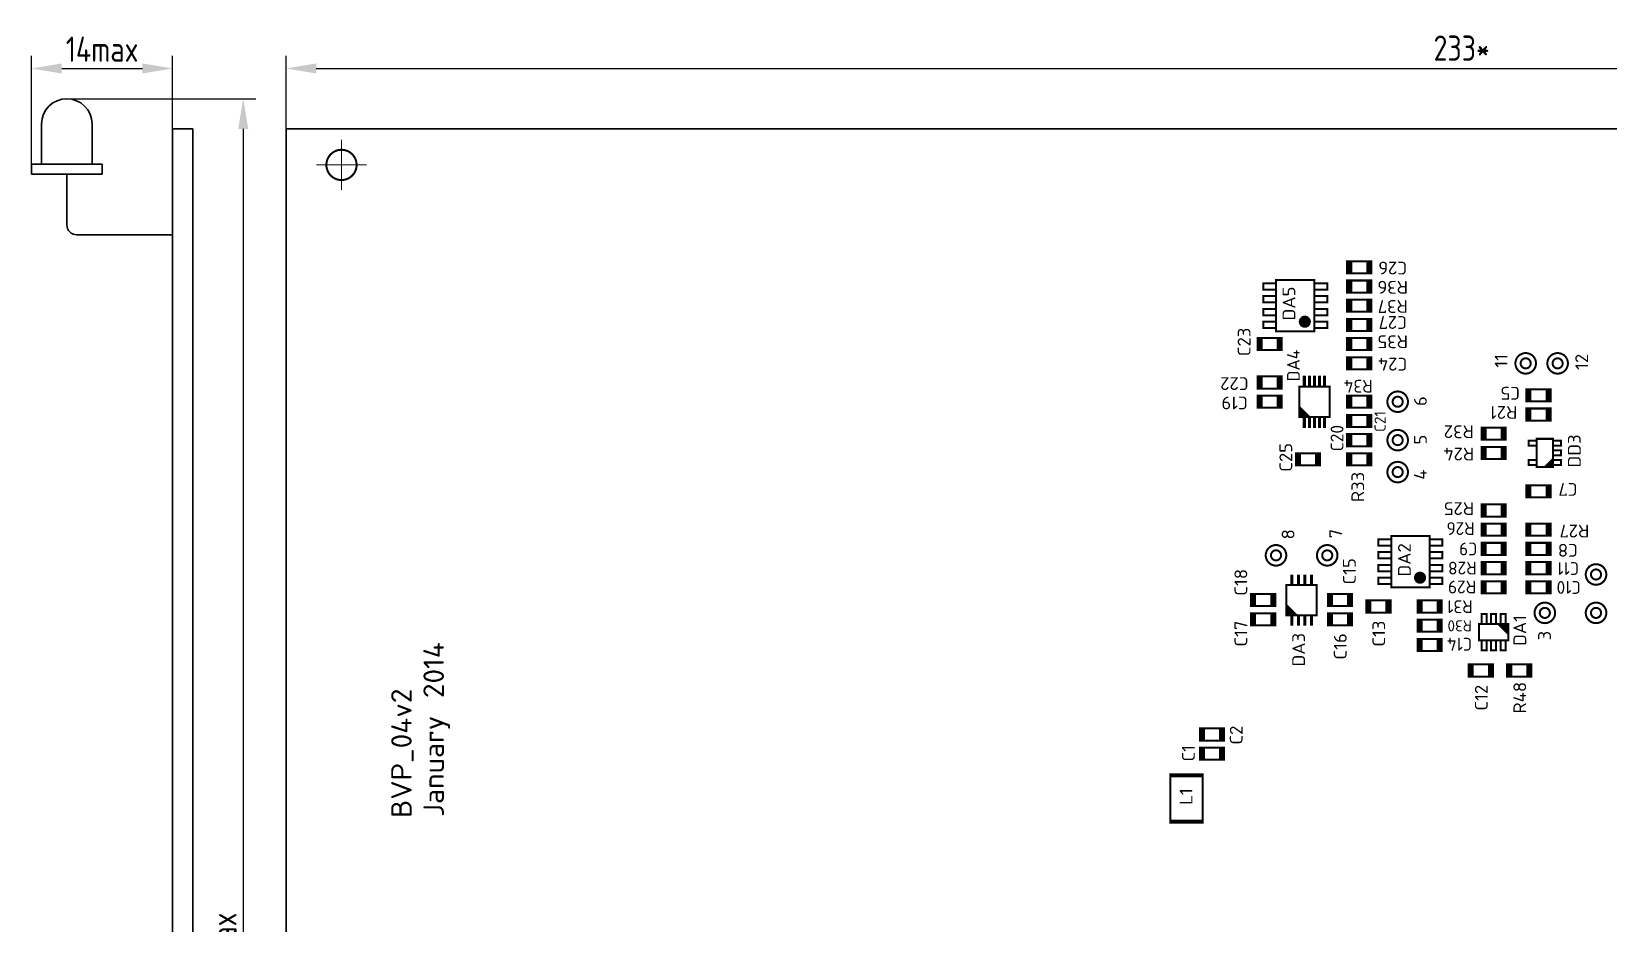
# Model space of a CAD drawing. Header units: millimetres. Extents: x 327 to 592, y -3056 to -2879.
# Drawn here: x 327 to 483.4, y -2967.8 to -2879.3 of the extents above; entities that cross this region are included whole.
import ezdxf
from ezdxf.enums import TextEntityAlignment as Align

# ---------------------------------------------------------------- set-up
doc = ezdxf.new("R2010")
doc.units = ezdxf.units.MM
for name, color, linetype, lineweight in [('BOARD', 173, 'Continuous', 35), ('TOP', 7, 'Continuous', 35), ('РАЗМЕРЫ', 7, 'Continuous', 25)]:
    doc.layers.add(name, color=color, linetype=linetype, lineweight=lineweight)
doc.styles.get("Standard").update_dxf_attribs({"font": 'txt.shx'})
doc.styles.add('ГОСТ 2.304', font='CS_Gost2304.shx')
doc.dimstyles.new('ЕСКД', dxfattribs={"dimscale": 0, "dimtxt": 3, "dimasz": 3, "dimexe": 1.25, "dimexo": 0, "dimtad": 1, "dimtoh": 1, "dimdec": 1, "dimrnd": 0.5, "dimtxsty": 'ГОСТ 2.304', "dimcen": 5, "dimadec": 3, "dimazin": 2, "dimtfac": 0.75, "dimtdec": 4, "dimtmove": 1, "dimatfit": 3, "dimfxl": 1, "dimtolj": 1, "dimarcsym": 0})

# ---------------------------------------------------------------- blocks, each defined once
blk = doc.blocks.new('*D27')
at = {"layer": 'Defpoints', "color": 0}
for p in [(585.5, -2883), (352.25, -2889), (585.5, -2889)]:
    blk.add_point(p, dxfattribs=at)
at = {"layer": 'РАЗМЕРЫ', "color": 0, "lineweight": -2}
for p, q in [((352.25, -2889), (352.25, -2881.75)), ((355.25, -2883), (582.5, -2883)), ((585.5, -2889), (585.5, -2881.75))]:
    blk.add_line(p, q, dxfattribs=at)
at = {"layer": 'РАЗМЕРЫ', "color": 0}
for points in [[(355.25, -2882.5), (355.25, -2883.5), (352.25, -2883)], [(582.5, -2883.5), (582.5, -2882.5), (585.5, -2883)]]:
    blk.add_solid(points, dxfattribs=at)
at = {"layer": 'РАЗМЕРЫ', "color": 0, "insert": (468.88, -2880.98), "char_height": 2.5, "attachment_point": 5, "style": 'ГОСТ 2.304'}
blk.add_mtext('\\A1;233*', dxfattribs=at)
blk = doc.blocks.new('*D30')
at = {"layer": 'Defpoints', "color": 0}
for p in [(330.5, -2886), (330.5, -3056), (348, -3056)]:
    blk.add_point(p, dxfattribs=at)
at = {"layer": 'РАЗМЕРЫ', "color": 0, "lineweight": -2}
for p, q in [((330.5, -2886), (349.25, -2886)), ((348, -2889), (348, -3053)), ((330.5, -3056), (349.25, -3056))]:
    blk.add_line(p, q, dxfattribs=at)
at = {"layer": 'РАЗМЕРЫ', "color": 0}
for points in [[(348.5, -2889), (347.5, -2889), (348, -2886)], [(347.5, -3053), (348.5, -3053), (348, -3056)]]:
    blk.add_solid(points, dxfattribs=at)
at = {"layer": 'РАЗМЕРЫ', "color": 0, "insert": (346.09, -2971), "char_height": 2.5, "attachment_point": 5, "rotation": 90, "style": 'ГОСТ 2.304'}
blk.add_mtext('\\A1;170max', dxfattribs=at)
blk = doc.blocks.new('*D32')
at = {"layer": 'Defpoints', "color": 0}
for p in [(341, -2883), (341, -2889), (327, -2893)]:
    blk.add_point(p, dxfattribs=at)
at = {"layer": 'РАЗМЕРЫ', "color": 0, "lineweight": -2}
for p, q in [((327, -2893), (327, -2881.75)), ((330, -2883), (338, -2883)), ((341, -2889), (341, -2881.75))]:
    blk.add_line(p, q, dxfattribs=at)
at = {"layer": 'РАЗМЕРЫ', "color": 0}
for points in [[(330, -2882.5), (330, -2883.5), (327, -2883)], [(338, -2883.5), (338, -2882.5), (341, -2883)]]:
    blk.add_solid(points, dxfattribs=at)
at = {"layer": 'РАЗМЕРЫ', "color": 0, "insert": (334, -2881.09), "char_height": 2.5, "attachment_point": 5, "style": 'ГОСТ 2.304'}
blk.add_mtext('\\A1;14max', dxfattribs=at)

msp = doc.modelspace()

# ---------------------------------------------------------------- linework, layer by layer
at = {"layer": 'BOARD'}
msp.add_lwpolyline([(343, -3049), (341, -3049), (341, -2889), (343, -2889)], close=True, dxfattribs=at)
msp.add_lwpolyline([(563.27, -2889), (585.5, -2889), (585.5, -3049), (352.25, -3049), (352.25, -2889), (487.53, -2889)], dxfattribs=at)
at = {"layer": 'TOP'}
for p, q in [((328, -2892.5), (328, -2888.5)), ((333, -2892.5), (333, -2888.5)), ((327, -2892.5), (327, -2893.5)), ((334, -2892.5), (327, -2892.5)), ((334, -2893.5), (334, -2892.5)), ((327, -2893.5), (334, -2893.5)), ((330.5, -2893.5), (330.5, -2898.5)), ((341, -2899.5), (331.51, -2899.51))]:
    msp.add_line(p, q, dxfattribs=at)
for points, const_width in [([(357.75, -2891.07, 1), (357.75, -2894.07, 1), (357.75, -2891.07)], 0.2), ([(453.32, -2907.83, 1), (453.32, -2908.43, 1), (453.32, -2907.83)], 0.6), ([(475.23, -2911.24, 1), (475.23, -2913.28, 1), (475.23, -2911.24)], 0.2), ([(478.4, -2911.24, 1), (478.4, -2913.28, 1), (478.4, -2911.24)], 0.2), ([(475.23, -2911.76, 1), (475.23, -2912.76, 1), (475.23, -2911.76)], 0.2), ([(478.4, -2911.76, 1), (478.4, -2912.76, 1), (478.4, -2911.76)], 0.2), ([(462.53, -2915.05, 1), (462.53, -2917.09, 1), (462.53, -2915.05)], 0.2), ([(462.53, -2915.57, 1), (462.53, -2916.57, 1), (462.53, -2915.57)], 0.2), ([(462.53, -2918.86, 1), (462.53, -2920.9, 1), (462.53, -2918.86)], 0.2), ([(462.53, -2919.38, 1), (462.53, -2920.38, 1), (462.53, -2919.38)], 0.2), ([(462.53, -2922.03, 1), (462.53, -2924.07, 1), (462.53, -2922.03)], 0.2), ([(462.53, -2922.55, 1), (462.53, -2923.55, 1), (462.53, -2922.55)], 0.2), ([(450.46, -2930.29, 1), (450.46, -2932.33, 1), (450.46, -2930.29)], 0.2), ([(450.46, -2930.81, 1), (450.46, -2931.81, 1), (450.46, -2930.81)], 0.2), ([(455.54, -2930.29, 1), (455.54, -2932.33, 1), (455.54, -2930.29)], 0.2), ([(455.54, -2930.81, 1), (455.54, -2931.81, 1), (455.54, -2930.81)], 0.2), ([(464.75, -2933.23, 1), (464.75, -2933.83, 1), (464.75, -2933.23)], 0.6), ([(482.21, -2932.19, 1), (482.21, -2934.23, 1), (482.21, -2932.19)], 0.2), ([(482.21, -2932.71, 1), (482.21, -2933.71, 1), (482.21, -2932.71)], 0.2), ([(477.13, -2936, 1), (477.13, -2938.04, 1), (477.13, -2936)], 0.2), ([(482.21, -2936, 1), (482.21, -2938.04, 1), (482.21, -2936)], 0.2), ([(477.13, -2936.52, 1), (477.13, -2937.52, 1), (477.13, -2936.52)], 0.2), ([(482.21, -2936.52, 1), (482.21, -2937.52, 1), (482.21, -2936.52)], 0.2)]:
    msp.add_lwpolyline(points, format="xyb", dxfattribs=dict(at, const_width=const_width))
for points, const_width in [([(357.75, -2895.07), (357.75, -2890.07)], 0.1), ([(355.25, -2892.57), (360.25, -2892.57)], 0.1), ([(459.92, -2903.33), (457.52, -2903.33), (457.52, -2902.13), (459.92, -2902.13), (459.92, -2903.33), (459.72, -2903.33), (459.72, -2902.13), (459.52, -2902.13), (459.52, -2903.33)], 0.2), ([(457.52, -2903.33), (457.52, -2902.13), (457.92, -2902.13), (457.92, -2903.33), (457.72, -2903.33), (457.72, -2902.13)], 0.2), ([(450.46, -2904.95), (449.19, -2904.95), (449.19, -2904.32), (450.46, -2904.32)], 0.2), ([(454.27, -2909.08), (450.46, -2909.08), (450.46, -2904), (454.27, -2904), (454.27, -2909.08)], 0.2), ([(454.27, -2904.95), (455.54, -2904.95), (455.54, -2904.32), (454.27, -2904.32)], 0.2), ([(457.52, -2904.04), (457.52, -2905.24), (459.92, -2905.24), (459.92, -2904.04), (457.52, -2904.04)], 0.2), ([(457.72, -2905.24), (457.72, -2904.04)], 0.2), ([(457.92, -2905.24), (457.92, -2904.04)], 0.2), ([(459.52, -2905.24), (459.52, -2904.04)], 0.2), ([(459.72, -2905.24), (459.72, -2904.04)], 0.2), ([(450.46, -2906.22), (449.19, -2906.22), (449.19, -2905.59), (450.46, -2905.59)], 0.2), ([(454.27, -2906.22), (455.54, -2906.22), (455.54, -2905.59), (454.27, -2905.59)], 0.2), ([(457.52, -2905.94), (457.52, -2907.14), (459.92, -2907.14), (459.92, -2905.94), (457.52, -2905.94)], 0.2), ([(457.72, -2907.14), (457.72, -2905.94)], 0.2), ([(457.92, -2907.14), (457.92, -2905.94)], 0.2), ([(459.52, -2907.14), (459.52, -2905.94)], 0.2), ([(459.72, -2907.14), (459.72, -2905.94)], 0.2), ([(450.46, -2907.49), (449.19, -2907.49), (449.19, -2906.86), (450.46, -2906.86)], 0.2), ([(450.46, -2908.76), (449.19, -2908.76), (449.19, -2908.13), (450.46, -2908.13)], 0.2), ([(454.27, -2907.49), (455.54, -2907.49), (455.54, -2906.86), (454.27, -2906.86)], 0.2), ([(454.27, -2908.76), (455.54, -2908.76), (455.54, -2908.13), (454.27, -2908.13)], 0.2), ([(457.52, -2907.85), (459.92, -2907.85), (459.92, -2909.05), (457.52, -2909.05), (457.52, -2907.85), (457.72, -2907.85), (457.72, -2909.05), (457.92, -2909.05), (457.92, -2907.85)], 0.2), ([(459.92, -2907.85), (459.92, -2909.05), (459.52, -2909.05), (459.52, -2907.85), (459.72, -2907.85), (459.72, -2909.05)], 0.2), ([(451.03, -2909.75), (451.03, -2910.95), (448.63, -2910.95), (448.63, -2909.75), (451.03, -2909.75)], 0.2), ([(448.83, -2910.95), (448.83, -2909.75)], 0.2), ([(449.03, -2910.95), (449.03, -2909.75)], 0.2), ([(450.63, -2909.75), (450.63, -2910.95)], 0.2), ([(450.83, -2910.95), (450.83, -2909.75)], 0.2), ([(457.52, -2909.75), (457.52, -2910.95), (459.92, -2910.95), (459.92, -2909.75), (457.52, -2909.75)], 0.2), ([(457.72, -2910.95), (457.72, -2909.75)], 0.2), ([(457.92, -2910.95), (457.92, -2909.75)], 0.2), ([(459.52, -2910.95), (459.52, -2909.75)], 0.2), ([(459.72, -2910.95), (459.72, -2909.75)], 0.2), ([(457.52, -2912.86), (457.52, -2911.66), (459.92, -2911.66), (459.92, -2912.86), (457.52, -2912.86)], 0.2), ([(457.72, -2911.66), (457.72, -2912.86)], 0.2), ([(457.92, -2912.86), (457.92, -2911.66)], 0.2), ([(459.52, -2911.66), (459.52, -2912.86)], 0.2), ([(459.72, -2911.66), (459.72, -2912.86)], 0.2), ([(451.03, -2913.56), (451.03, -2914.76), (448.63, -2914.76), (448.63, -2913.56), (451.03, -2913.56)], 0.2), ([(448.83, -2914.76), (448.83, -2913.56)], 0.2), ([(449.03, -2914.76), (449.03, -2913.56)], 0.2), ([(450.63, -2913.56), (450.63, -2914.76)], 0.2), ([(450.83, -2914.76), (450.83, -2913.56)], 0.2), ([(455.77, -2917.57), (452.77, -2917.57), (452.77, -2914.57), (455.77, -2914.57), (455.77, -2917.57)], 0.2), ([(453.27, -2914.47), (453.27, -2913.47)], 0.3), ([(453.77, -2914.47), (453.77, -2913.47)], 0.3), ([(454.27, -2914.47), (454.27, -2913.47)], 0.3), ([(454.77, -2914.47), (454.77, -2913.47)], 0.3), ([(455.27, -2914.47), (455.27, -2913.47)], 0.3), ([(451.03, -2916.67), (448.63, -2916.67), (448.63, -2915.47), (451.03, -2915.47), (451.03, -2916.67), (450.83, -2916.67), (450.83, -2915.47), (450.63, -2915.47), (450.63, -2916.67)], 0.2), ([(448.63, -2916.67), (448.63, -2915.47), (449.03, -2915.47), (449.03, -2916.67), (448.83, -2916.67), (448.83, -2915.47)], 0.2), ([(459.92, -2916.67), (459.92, -2915.47), (457.52, -2915.47), (457.52, -2916.67), (459.92, -2916.67)], 0.2), ([(457.72, -2915.47), (457.72, -2916.67)], 0.2), ([(457.92, -2915.47), (457.92, -2916.67)], 0.2), ([(459.52, -2915.47), (459.52, -2916.67)], 0.2), ([(459.72, -2915.47), (459.72, -2916.67)], 0.2), ([(475.3, -2916.03), (475.3, -2914.83), (477.7, -2914.83), (477.7, -2916.03), (475.3, -2916.03)], 0.2), ([(475.5, -2914.83), (475.5, -2916.03)], 0.2), ([(475.7, -2916.03), (475.7, -2914.83)], 0.2), ([(477.3, -2914.83), (477.3, -2916.03)], 0.2), ([(477.5, -2914.83), (477.5, -2916.03)], 0.2), ([(452.77, -2916.57), (453.77, -2917.57)], 0.2), ([(452.77, -2916.77), (453.57, -2917.57)], 0.2), ([(453.37, -2917.57), (452.77, -2916.97)], 0.2), ([(452.77, -2917.17), (453.17, -2917.57)], 0.2), ([(452.77, -2917.37), (452.97, -2917.57)], 0.2), ([(453.27, -2918.67), (453.27, -2917.67)], 0.3), ([(453.77, -2918.67), (453.77, -2917.67)], 0.3), ([(454.27, -2918.67), (454.27, -2917.67)], 0.3), ([(454.77, -2918.67), (454.77, -2917.67)], 0.3), ([(455.27, -2918.67), (455.27, -2917.67)], 0.3), ([(459.92, -2917.37), (459.92, -2918.57), (457.52, -2918.57), (457.52, -2917.37), (459.92, -2917.37)], 0.2), ([(457.72, -2918.57), (457.72, -2917.37)], 0.2), ([(457.92, -2918.57), (457.92, -2917.37)], 0.2), ([(459.52, -2917.37), (459.52, -2918.57)], 0.2), ([(459.72, -2918.57), (459.72, -2917.37)], 0.2), ([(477.7, -2917.94), (477.7, -2916.74), (475.3, -2916.74), (475.3, -2917.94), (477.7, -2917.94)], 0.2), ([(475.5, -2916.74), (475.5, -2917.94)], 0.2), ([(475.7, -2916.74), (475.7, -2917.94)], 0.2), ([(477.3, -2916.74), (477.3, -2917.94)], 0.2), ([(477.5, -2916.74), (477.5, -2917.94)], 0.2), ([(459.92, -2919.28), (459.92, -2920.48), (457.52, -2920.48), (457.52, -2919.28), (459.92, -2919.28)], 0.2), ([(457.72, -2920.48), (457.72, -2919.28)], 0.2), ([(457.92, -2920.48), (457.92, -2919.28)], 0.2), ([(459.52, -2919.28), (459.52, -2920.48)], 0.2), ([(459.72, -2920.48), (459.72, -2919.28)], 0.2), ([(470.85, -2918.64), (470.85, -2919.84), (473.25, -2919.84), (473.25, -2918.64), (470.85, -2918.64)], 0.2), ([(471.05, -2919.84), (471.05, -2918.64)], 0.2), ([(471.25, -2919.84), (471.25, -2918.64)], 0.2), ([(472.85, -2919.84), (472.85, -2918.64)], 0.2), ([(473.05, -2919.84), (473.05, -2918.64)], 0.2), ([(470.85, -2920.55), (470.85, -2921.75), (473.25, -2921.75), (473.25, -2920.55), (470.85, -2920.55)], 0.2), ([(471.05, -2921.75), (471.05, -2920.55)], 0.2), ([(471.25, -2921.75), (471.25, -2920.55)], 0.2), ([(472.85, -2921.75), (472.85, -2920.55)], 0.2), ([(473.05, -2921.75), (473.05, -2920.55)], 0.2), ([(476.33, -2920.44), (475.53, -2920.44), (475.53, -2919.94), (476.33, -2919.94)], 0.2), ([(476.33, -2922.55), (476.33, -2919.75), (477.93, -2919.75), (477.93, -2922.55), (476.33, -2922.55)], 0.2), ([(477.93, -2920.44), (478.73, -2920.44), (478.73, -2919.94), (477.93, -2919.94)], 0.2), ([(452.44, -2921.18), (454.84, -2921.18), (454.84, -2922.38), (452.44, -2922.38), (452.44, -2921.18), (452.64, -2921.18), (452.64, -2922.38), (452.84, -2922.38), (452.84, -2921.18)], 0.2), ([(454.84, -2921.18), (454.84, -2922.38), (454.44, -2922.38), (454.44, -2921.18), (454.64, -2921.18), (454.64, -2922.38)], 0.2), ([(457.52, -2921.18), (457.52, -2922.38), (459.92, -2922.38), (459.92, -2921.18), (457.52, -2921.18)], 0.2), ([(457.72, -2922.38), (457.72, -2921.18)], 0.2), ([(457.92, -2922.38), (457.92, -2921.18)], 0.2), ([(459.52, -2922.38), (459.52, -2921.18)], 0.2), ([(459.72, -2922.38), (459.72, -2921.18)], 0.2), ([(476.33, -2922.35), (475.53, -2922.35), (475.53, -2921.85), (476.33, -2921.85)], 0.2), ([(477.13, -2922.55), (477.93, -2921.75)], 0.2), ([(477.33, -2922.55), (477.93, -2921.95)], 0.2), ([(477.53, -2922.55), (477.93, -2922.15)], 0.2), ([(477.73, -2922.55), (477.93, -2922.35), (478.73, -2922.35), (478.73, -2921.85), (477.93, -2921.85)], 0.2), ([(477.93, -2921.39), (478.73, -2921.39), (478.73, -2920.89), (477.93, -2920.89)], 0.2), ([(475.3, -2925.56), (475.3, -2924.36), (477.7, -2924.36), (477.7, -2925.56), (475.3, -2925.56)], 0.2), ([(475.5, -2924.36), (475.5, -2925.56)], 0.2), ([(475.7, -2925.56), (475.7, -2924.36)], 0.2), ([(477.3, -2924.36), (477.3, -2925.56)], 0.2), ([(477.5, -2924.36), (477.5, -2925.56)], 0.2), ([(473.25, -2927.46), (473.25, -2926.26), (470.85, -2926.26), (470.85, -2927.46), (473.25, -2927.46)], 0.2), ([(471.05, -2926.26), (471.05, -2927.46)], 0.2), ([(471.25, -2926.26), (471.25, -2927.46)], 0.2), ([(472.85, -2926.26), (472.85, -2927.46)], 0.2), ([(473.05, -2926.26), (473.05, -2927.46)], 0.2), ([(470.85, -2928.17), (470.85, -2929.37), (473.25, -2929.37), (473.25, -2928.17), (470.85, -2928.17)], 0.2), ([(471.05, -2929.37), (471.05, -2928.17)], 0.2), ([(471.25, -2929.37), (471.25, -2928.17)], 0.2), ([(472.85, -2929.37), (472.85, -2928.17)], 0.2), ([(473.05, -2929.37), (473.05, -2928.17)], 0.2), ([(477.7, -2929.37), (477.7, -2928.17), (475.3, -2928.17), (475.3, -2929.37), (477.7, -2929.37)], 0.2), ([(475.5, -2928.17), (475.5, -2929.37)], 0.2), ([(475.7, -2928.17), (475.7, -2929.37)], 0.2), ([(477.3, -2928.17), (477.3, -2929.37)], 0.2), ([(477.5, -2928.17), (477.5, -2929.37)], 0.2), ([(461.89, -2930.35), (460.62, -2930.35), (460.62, -2929.72), (461.89, -2929.72)], 0.2), ([(465.7, -2934.48), (461.89, -2934.48), (461.89, -2929.4), (465.7, -2929.4), (465.7, -2934.48)], 0.2), ([(465.7, -2930.35), (466.97, -2930.35), (466.97, -2929.72), (465.7, -2929.72)], 0.2), ([(470.85, -2930.07), (473.25, -2930.07), (473.25, -2931.27), (470.85, -2931.27), (470.85, -2930.07), (471.05, -2930.07), (471.05, -2931.27), (471.25, -2931.27), (471.25, -2930.07)], 0.2), ([(473.25, -2930.07), (473.25, -2931.27), (472.85, -2931.27), (472.85, -2930.07), (473.05, -2930.07), (473.05, -2931.27)], 0.2), ([(475.3, -2931.27), (475.3, -2930.07), (477.7, -2930.07), (477.7, -2931.27), (475.3, -2931.27)], 0.2), ([(475.5, -2930.07), (475.5, -2931.27)], 0.2), ([(475.7, -2931.27), (475.7, -2930.07)], 0.2), ([(477.3, -2930.07), (477.3, -2931.27)], 0.2), ([(477.5, -2930.07), (477.5, -2931.27)], 0.2), ([(461.89, -2931.62), (460.62, -2931.62), (460.62, -2930.99), (461.89, -2930.99)], 0.2), ([(465.7, -2931.62), (466.97, -2931.62), (466.97, -2930.99), (465.7, -2930.99)], 0.2), ([(452.03, -2934.21), (452.03, -2933.24)], 0.3), ([(452.68, -2934.21), (452.68, -2933.24)], 0.3), ([(453.33, -2934.21), (453.33, -2933.24)], 0.3), ([(453.98, -2934.21), (453.98, -2933.24)], 0.3), ([(461.89, -2932.89), (460.62, -2932.89), (460.62, -2932.26), (461.89, -2932.26)], 0.2), ([(465.7, -2932.89), (466.97, -2932.89), (466.97, -2932.26), (465.7, -2932.26)], 0.2), ([(473.25, -2933.18), (473.25, -2931.98), (470.85, -2931.98), (470.85, -2933.18), (473.25, -2933.18)], 0.2), ([(471.05, -2931.98), (471.05, -2933.18)], 0.2), ([(471.25, -2931.98), (471.25, -2933.18)], 0.2), ([(472.85, -2931.98), (472.85, -2933.18)], 0.2), ([(473.05, -2931.98), (473.05, -2933.18)], 0.2), ([(475.3, -2933.18), (475.3, -2931.98), (477.7, -2931.98), (477.7, -2933.18), (475.3, -2933.18)], 0.2), ([(475.5, -2931.98), (475.5, -2933.18)], 0.2), ([(475.7, -2933.18), (475.7, -2931.98)], 0.2), ([(477.3, -2931.98), (477.3, -2933.18)], 0.2), ([(477.5, -2931.98), (477.5, -2933.18)], 0.2), ([(454.5, -2937.25), (451.5, -2937.25), (451.5, -2934.25), (454.5, -2934.25), (454.5, -2937.25)], 0.2), ([(461.89, -2934.16), (460.62, -2934.16), (460.62, -2933.53), (461.89, -2933.53)], 0.2), ([(465.7, -2934.16), (466.97, -2934.16), (466.97, -2933.53), (465.7, -2933.53)], 0.2), ([(473.25, -2935.08), (473.25, -2933.88), (470.85, -2933.88), (470.85, -2935.08), (473.25, -2935.08)], 0.2), ([(471.05, -2933.88), (471.05, -2935.08)], 0.2), ([(471.25, -2933.88), (471.25, -2935.08)], 0.2), ([(472.85, -2933.88), (472.85, -2935.08)], 0.2), ([(473.05, -2933.88), (473.05, -2935.08)], 0.2), ([(477.7, -2933.88), (477.7, -2935.08), (475.3, -2935.08), (475.3, -2933.88), (477.7, -2933.88)], 0.2), ([(475.5, -2935.08), (475.5, -2933.88)], 0.2), ([(475.7, -2935.08), (475.7, -2933.88)], 0.2), ([(477.3, -2933.88), (477.3, -2935.08)], 0.2), ([(477.5, -2935.08), (477.5, -2933.88)], 0.2), ([(447.99, -2936.35), (447.99, -2935.15), (450.39, -2935.15), (450.39, -2936.35), (447.99, -2936.35)], 0.2), ([(448.19, -2935.15), (448.19, -2936.35)], 0.2), ([(448.39, -2936.35), (448.39, -2935.15)], 0.2), ([(449.99, -2935.15), (449.99, -2936.35)], 0.2), ([(450.19, -2935.15), (450.19, -2936.35)], 0.2), ([(451.5, -2936.25), (452.5, -2937.25)], 0.2), ([(451.5, -2936.45), (452.3, -2937.25)], 0.2), ([(458.01, -2935.15), (458.01, -2936.35), (455.61, -2936.35), (455.61, -2935.15), (458.01, -2935.15)], 0.2), ([(455.81, -2936.35), (455.81, -2935.15)], 0.2), ([(456.01, -2936.35), (456.01, -2935.15)], 0.2), ([(457.61, -2935.15), (457.61, -2936.35)], 0.2), ([(457.81, -2936.35), (457.81, -2935.15)], 0.2), ([(459.42, -2936.99), (459.42, -2935.79), (461.82, -2935.79), (461.82, -2936.99), (459.42, -2936.99)], 0.2), ([(459.62, -2935.79), (459.62, -2936.99)], 0.2), ([(459.82, -2936.99), (459.82, -2935.79)], 0.2), ([(461.42, -2935.79), (461.42, -2936.99)], 0.2), ([(461.62, -2935.79), (461.62, -2936.99)], 0.2), ([(464.5, -2935.79), (464.5, -2936.99), (466.9, -2936.99), (466.9, -2935.79), (464.5, -2935.79)], 0.2), ([(464.7, -2936.99), (464.7, -2935.79)], 0.2), ([(464.9, -2936.99), (464.9, -2935.79)], 0.2), ([(466.5, -2936.99), (466.5, -2935.79)], 0.2), ([(466.7, -2936.99), (466.7, -2935.79)], 0.2), ([(450.39, -2938.26), (447.99, -2938.26), (447.99, -2937.06), (450.39, -2937.06), (450.39, -2938.26), (450.19, -2938.26), (450.19, -2937.06), (449.99, -2937.06), (449.99, -2938.26)], 0.2), ([(447.99, -2938.26), (447.99, -2937.06), (448.39, -2937.06), (448.39, -2938.26), (448.19, -2938.26), (448.19, -2937.06)], 0.2), ([(451.5, -2936.65), (452.1, -2937.25)], 0.2), ([(451.5, -2936.85), (451.9, -2937.25)], 0.2), ([(451.5, -2937.05), (451.7, -2937.25)], 0.2), ([(452.03, -2938.28), (452.03, -2937.3)], 0.3), ([(452.68, -2938.28), (452.68, -2937.3)], 0.3), ([(453.33, -2938.28), (453.33, -2937.3)], 0.3), ([(453.98, -2938.28), (453.98, -2937.3)], 0.3), ([(458.01, -2937.06), (458.01, -2938.26), (455.61, -2938.26), (455.61, -2937.06), (458.01, -2937.06)], 0.2), ([(455.81, -2938.26), (455.81, -2937.06)], 0.2), ([(456.01, -2938.26), (456.01, -2937.06)], 0.2), ([(457.61, -2937.06), (457.61, -2938.26)], 0.2), ([(457.81, -2938.26), (457.81, -2937.06)], 0.2), ([(466.9, -2938.89), (466.9, -2937.69), (464.5, -2937.69), (464.5, -2938.89), (466.9, -2938.89)], 0.2), ([(464.7, -2937.69), (464.7, -2938.89)], 0.2), ([(464.9, -2937.69), (464.9, -2938.89)], 0.2), ([(466.5, -2937.69), (466.5, -2938.89)], 0.2), ([(466.7, -2937.69), (466.7, -2938.89)], 0.2), ([(470.85, -2937.13), (471.35, -2937.13), (471.35, -2938.13), (470.85, -2938.13), (470.85, -2937.13)], 0.2), ([(471.8, -2937.13), (472.3, -2937.13), (472.3, -2938.13), (471.8, -2938.13), (471.8, -2937.13)], 0.2), ([(472.75, -2937.13), (473.25, -2937.13), (473.25, -2938.13), (472.75, -2938.13), (472.75, -2937.13)], 0.2), ([(464.5, -2939.6), (466.9, -2939.6), (466.9, -2940.8), (464.5, -2940.8), (464.5, -2939.6), (464.7, -2939.6), (464.7, -2940.8), (464.9, -2940.8), (464.9, -2939.6)], 0.2), ([(466.9, -2939.6), (466.9, -2940.8), (466.5, -2940.8), (466.5, -2939.6), (466.7, -2939.6), (466.7, -2940.8)], 0.2), ([(470.6, -2938.13), (473.5, -2938.13), (473.5, -2939.73), (470.6, -2939.73), (470.6, -2938.13)], 0.2), ([(473.5, -2939.13), (472.5, -2938.13)], 0.2), ([(473.5, -2938.93), (472.7, -2938.13)], 0.2), ([(473.5, -2938.73), (472.9, -2938.13)], 0.2), ([(473.5, -2938.53), (473.1, -2938.13)], 0.2), ([(473.5, -2938.33), (473.3, -2938.13)], 0.2), ([(470.85, -2939.73), (471.35, -2939.73), (471.35, -2940.73), (470.85, -2940.73), (470.85, -2939.73)], 0.2), ([(471.8, -2939.73), (472.3, -2939.73), (472.3, -2940.73), (471.8, -2940.73), (471.8, -2939.73)], 0.2), ([(472.75, -2939.73), (473.25, -2939.73), (473.25, -2940.73), (472.75, -2940.73), (472.75, -2939.73)], 0.2), ([(469.58, -2943.34), (469.58, -2942.14), (471.98, -2942.14), (471.98, -2943.34), (469.58, -2943.34)], 0.2), ([(469.78, -2942.14), (469.78, -2943.34)], 0.2), ([(469.98, -2943.34), (469.98, -2942.14)], 0.2), ([(471.58, -2942.14), (471.58, -2943.34)], 0.2), ([(471.78, -2942.14), (471.78, -2943.34)], 0.2), ([(473.39, -2942.14), (473.39, -2943.34), (475.79, -2943.34), (475.79, -2942.14), (473.39, -2942.14)], 0.2), ([(473.59, -2943.34), (473.59, -2942.14)], 0.2), ([(473.79, -2943.34), (473.79, -2942.14)], 0.2), ([(475.39, -2943.34), (475.39, -2942.14)], 0.2), ([(475.59, -2943.34), (475.59, -2942.14)], 0.2), ([(442.91, -2949.69), (442.91, -2948.49), (445.31, -2948.49), (445.31, -2949.69), (442.91, -2949.69)], 0.2), ([(443.11, -2948.49), (443.11, -2949.69)], 0.2), ([(443.31, -2949.69), (443.31, -2948.49)], 0.2), ([(444.91, -2948.49), (444.91, -2949.69)], 0.2), ([(445.11, -2948.49), (445.11, -2949.69)], 0.2), ([(442.91, -2950.39), (445.31, -2950.39), (445.31, -2951.59), (442.91, -2951.59), (442.91, -2950.39), (443.11, -2950.39), (443.11, -2951.59), (443.31, -2951.59), (443.31, -2950.39)], 0.2), ([(445.31, -2950.39), (445.31, -2951.59), (444.91, -2951.59), (444.91, -2950.39), (445.11, -2950.39), (445.11, -2951.59)], 0.2), ([(439.97, -2957.84), (439.97, -2953.04), (443.17, -2953.04), (443.17, -2957.84), (439.97, -2957.84)], 0.2), ([(439.97, -2953.24), (443.17, -2953.24)], 0.2), ([(439.97, -2957.64), (443.17, -2957.64)], 0.2)]:
    msp.add_lwpolyline(points, dxfattribs=dict(at, const_width=const_width))
for centre, radius, start, end in [((330.5, -2888.5), 2.5, 0, 180), ((331.51, -2898.5), 1.01, 180.0003, 270.0003)]:
    msp.add_arc(centre, radius, start, end, dxfattribs=at)

# ---------------------------------------------------------------- texts
for s, height, rotation, width, p in [('C26', 1.27, 180, 1.019685, (462.03, -2902.17)), ('DA5', 1.27, 90, 1.019685, (452.38, -2906.32)), ('R36', 1.27, 180, 1.019685, (462.03, -2904.08)), ('R37', 1.27, 180, 1.019685, (462.03, -2905.98)), ('C27', 1.27, 180, 1.019685, (462.03, -2907.57)), ('C23', 1.27, 90, 1.019685, (447.93, -2910.14)), ('R35', 1.27, 180, 1.019685, (462.03, -2909.48)), ('DA4', 1.27, 90, 0.95, (452.82, -2912.48)), ('C24', 1.27, 180, 1.019685, (462.03, -2911.71)), ('C22', 1.27, 180, 1.019685, (446.34, -2913.64)), ('R34', 1.27, 180, 0.95, (458.62, -2913.89)), ('C19', 1.27, 180, 1.019685, (446.34, -2915.55)), ('C5', 1.27, 180, 1.019685, (473.69, -2914.59)), ('C21', 1.1, 90, 0.95, (461.33, -2918.03)), ('R21', 1.27, 180, 1.019685, (473.05, -2916.5)), ('C20', 1.27, 90, 0.95, (457.15, -2919.68)), ('R32', 1.27, 180, 1.019685, (468.6, -2918.41)), ('C25', 1.27, 90, 1.019685, (452.07, -2921.59)), ('R24', 1.27, 180, 1.019685, (468.6, -2920.63)), ('DD3', 1.27, 90, 1.019685, (480.69, -2920.95)), ('R33', 1.27, 90, 1.019685, (459.21, -2924.53)), ('C7', 1.27, 180, 1.019685, (479.41, -2924.13)), ('R25', 1.27, 180, 1.019685, (468.6, -2926.04)), ('R26', 1.27, 180, 0.95, (468.77, -2928.02)), ('R27', 1.27, 180, 1.019685, (480.05, -2928.27)), ('C9', 1.27, 180, 0.95, (469.51, -2930.04)), ('C15', 1.27, 90, 1.019685, (458.37, -2932.9)), ('DA2', 1.27, 90, 1.019685, (463.83, -2931.76)), ('C8', 1.27, 180, 1.019685, (479.41, -2930.17)), ('C18', 1.27, 90, 1.019685, (447.61, -2933.99)), ('R28', 1.27, 180, 0.95, (468.95, -2931.94)), ('C11', 1.27, 180, 0.95, (479.44, -2931.98)), ('R29', 1.27, 180, 0.95, (468.91, -2933.82)), ('C10', 1.27, 180, 0.95, (479.49, -2933.86)), ('R31', 1.27, 180, 0.95, (468.7, -2935.77)), ('C17', 1.27, 90, 1.019685, (447.61, -2939.08)), ('C13', 1.27, 90, 1.019685, (461.29, -2939.08)), ('R30', 1.1, 180, 0.95, (468.68, -2937.75)), ('DA1', 1.27, 90, 1.019685, (475.28, -2938.76)), ('DA3', 1.27, 90, 1.019685, (453.34, -2940.67)), ('C16', 1.27, 90, 1.019685, (457.47, -2940.35)), ('C14', 1.27, 180, 0.95, (468.66, -2939.49)), ('R48', 1.27, 90, 1.019685, (475.28, -2945.44)), ('C12', 1.27, 90, 1.019685, (471.46, -2945.44)), ('C2', 1.27, 90, 1.019685, (447.15, -2949.15)), ('C1', 1.27, 90, 1.019685, (442.4, -2950.95)), ('L1', 1.27, 90, 1.019685, (442.17, -2955.24))]:
    msp.add_text(s, height=height, rotation=rotation, dxfattribs=dict(at, width=width)).set_placement(p, align=Align.CENTER)
at = {"layer": 'TOP', "width": 1.019685}
for s, p in [('11', (473.43, -2912.69)), ('12', (481.42, -2912.91)), ('6', (465.42, -2916.5)), ('5', (465.42, -2920.32)), ('4', (465.42, -2923.81)), ('8', (452.29, -2929.73)), ('7', (457.03, -2929.63)), ('3', (477.73, -2939.75))]:
    msp.add_text(s, height=1.27, rotation=90, dxfattribs=at).set_placement(p)
at = {"layer": 'TOP'}
for s, p in [('January 2014', (367.91, -2957.26)), ('BVP_04v2', (364.71, -2957.36))]:
    msp.add_text(s, height=2.032, rotation=90, dxfattribs=at).set_placement(p)

# ---------------------------------------------------------------- dimensions: what is measured, and where the dimension line sits
at = {"layer": 'РАЗМЕРЫ'}
for base, p1, p2, text, override, picture, middle in [((341, -2883), (327, -2893), (341, -2889), '<>max', {"dimscale": 1, "dimtxt": 2.5, "dimlfac": 1, "dimtxsty": 'ГОСТ 2.304', "dimsah": 1, "dimtolj": 1}, '*D32', (334, -2881.09)), ((585.50271665, -2883), (352.25271665, -2889), (585.50271665, -2889), '<>*', {"dimscale": 1, "dimtxt": 2.5, "dimasz": 3, "dimlfac": 1, "dimtxsty": 'ГОСТ 2.304', "dimsah": 1, "dimtolj": 1}, '*D27', (468.87771665, -2880.97639752))]:
    dim = msp.add_linear_dim(base=base, p1=p1, p2=p2, text=text, dimstyle='ЕСКД', override=override, dxfattribs=at)
    dim.commit()
    dim.dimension.update_dxf_attribs({"geometry": picture, "text_midpoint": middle})
dim = msp.add_linear_dim(base=(348, -3056), p1=(330.5, -2886), p2=(330.5, -3056), angle=90, text='<>max', dimstyle='ЕСКД', override={"dimscale": 1, "dimtxt": 2.5, "dimasz": 3, "dimlfac": 1, "dimtxsty": 'ГОСТ 2.304', "dimsah": 1, "dimtolj": 1}, dxfattribs=at)
dim.commit()
dim.dimension.update_dxf_attribs({"geometry": '*D30', "text_midpoint": (346.09, -2971)})

doc.saveas('drawing.dxf')
